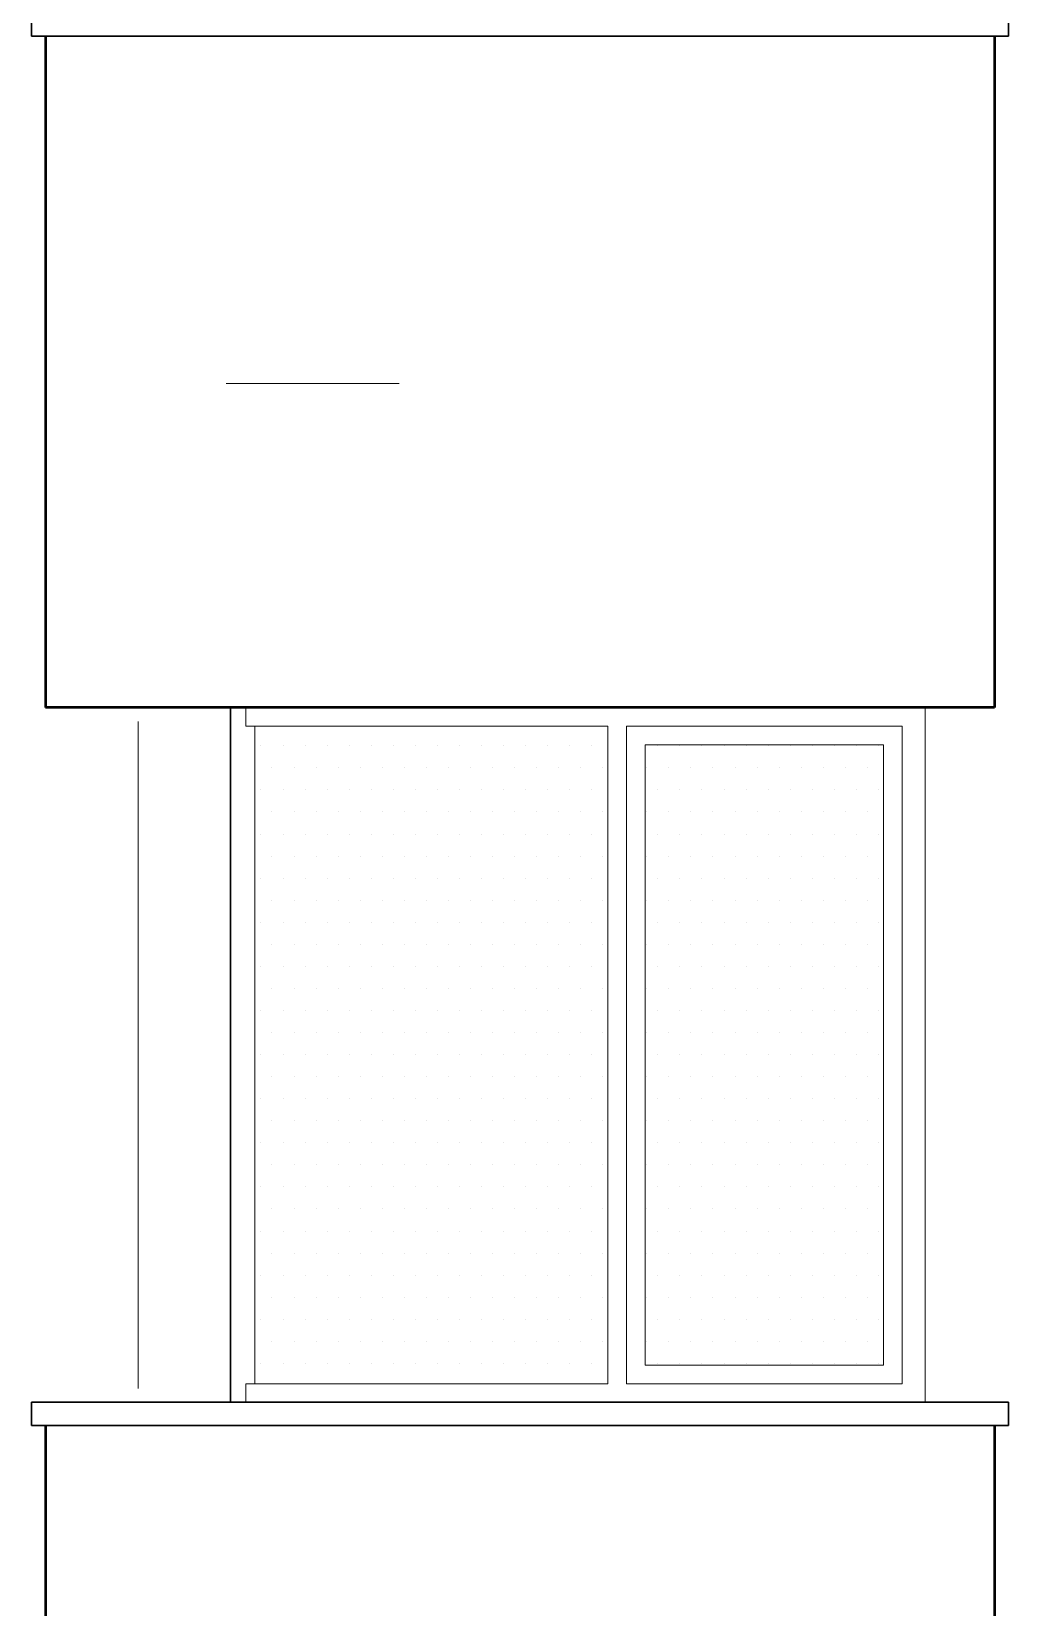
# Model space of a CAD drawing. Header units: millimetres. Extents: x 2016.56 to 2021.8, y 13721.83 to 13722.48.
# Drawn here: x 2019.8807 to 2019.9229, y 13722.2321 to 13722.3001 of the extents above; entities that cross this region are included whole.
import ezdxf

# ---------------------------------------------------------------- set-up
doc = ezdxf.new("R2010")
doc.units = ezdxf.units.MM
doc.linetypes.add('ACAD_ISO07W100', pattern=[3, 0, -3])
doc.layers.get('0').update_dxf_attribs({"lineweight": 20})
for name, color, linetype, lineweight in [('0.3', 150, 'Continuous', 30), ('0.5', 200, 'Continuous', 50), ('DUVAR', 4, 'Continuous', 40), ('PENCERE', 3, 'Continuous', 13), ('TEFRİŞ', 11, 'Continuous', 9)]:
    doc.layers.add(name, color=color, linetype=linetype, lineweight=lineweight)

msp = doc.modelspace()

# ---------------------------------------------------------------- linework, layer by layer
for p, q in [((2019.889967, 13722.270938), (2019.889967, 13722.270138)), ((2019.919315, 13722.270938), (2019.919315, 13722.240938)), ((2019.905615, 13722.270138), (2019.889967, 13722.270138)), ((2019.890367, 13722.270138), (2019.890367, 13722.241738)), ((2019.905615, 13722.270138), (2019.905615, 13722.241738)), ((2019.918315, 13722.270138), (2019.906415, 13722.270138)), ((2019.906415, 13722.270138), (2019.906415, 13722.241738)), ((2019.918315, 13722.270138), (2019.918315, 13722.241738)), ((2019.907215, 13722.269338), (2019.917515, 13722.269338)), ((2019.907215, 13722.242538), (2019.907215, 13722.269338)), ((2019.917515, 13722.269338), (2019.917515, 13722.242538)), ((2019.917515, 13722.242538), (2019.907215, 13722.242538)), ((2019.889967, 13722.241738), (2019.889967, 13722.240938)), ((2019.889967, 13722.241738), (2019.905615, 13722.241738)), ((2019.906415, 13722.241738), (2019.918315, 13722.241738))]:
    msp.add_line(p, q)
at = {"layer": '0.3'}
for p, q in [((2019.880715, 13722.299938), (2019.880715, 13722.300938)), ((2019.922915, 13722.299938), (2019.922915, 13722.300938)), ((2019.880715, 13722.299938), (2019.922915, 13722.299938)), ((2019.889315, 13722.270938), (2019.889315, 13722.240938)), ((2019.880715, 13722.240938), (2019.922915, 13722.240938)), ((2019.880715, 13722.239938), (2019.880715, 13722.240938)), ((2019.922915, 13722.239938), (2019.922915, 13722.240938)), ((2019.880715, 13722.239938), (2019.922915, 13722.239938))]:
    msp.add_line(p, q, dxfattribs=at)
at = {"layer": '0.5'}
for p, q in [((2019.881315, 13722.299938), (2019.881315, 13722.270938)), ((2019.922315, 13722.299938), (2019.922315, 13722.270938)), ((2019.922315, 13722.270938), (2019.881315, 13722.270938)), ((2019.881315, 13722.239938), (2019.881315, 13722.210938)), ((2019.922315, 13722.239938), (2019.922315, 13722.210938))]:
    msp.add_line(p, q, dxfattribs=at)
at = {"layer": 'DUVAR'}
for p, q in [((2019.890625, 13722.26929), (2019.890625, 13722.26929)), ((2019.891578, 13722.26929), (2019.891578, 13722.26929)), ((2019.89253, 13722.26929), (2019.89253, 13722.26929)), ((2019.893483, 13722.26929), (2019.893483, 13722.26929)), ((2019.894435, 13722.26929), (2019.894435, 13722.26929)), ((2019.895388, 13722.26929), (2019.895388, 13722.26929)), ((2019.89634, 13722.26929), (2019.89634, 13722.26929)), ((2019.897293, 13722.26929), (2019.897293, 13722.26929)), ((2019.898245, 13722.26929), (2019.898245, 13722.26929)), ((2019.899198, 13722.26929), (2019.899198, 13722.26929)), ((2019.90015, 13722.26929), (2019.90015, 13722.26929)), ((2019.901103, 13722.26929), (2019.901103, 13722.26929)), ((2019.902055, 13722.26929), (2019.902055, 13722.26929)), ((2019.903008, 13722.26929), (2019.903008, 13722.26929)), ((2019.90396, 13722.26929), (2019.90396, 13722.26929)), ((2019.904913, 13722.26929), (2019.904913, 13722.26929)), ((2019.90777, 13722.26929), (2019.90777, 13722.26929)), ((2019.908723, 13722.26929), (2019.908723, 13722.26929)), ((2019.909675, 13722.26929), (2019.909675, 13722.26929)), ((2019.910628, 13722.26929), (2019.910628, 13722.26929)), ((2019.91158, 13722.26929), (2019.91158, 13722.26929)), ((2019.912533, 13722.26929), (2019.912533, 13722.26929)), ((2019.913485, 13722.26929), (2019.913485, 13722.26929)), ((2019.914438, 13722.26929), (2019.914438, 13722.26929)), ((2019.91539, 13722.26929), (2019.91539, 13722.26929)), ((2019.916343, 13722.26929), (2019.916343, 13722.26929)), ((2019.917295, 13722.26929), (2019.917295, 13722.26929)), ((2019.891101, 13722.268338), (2019.891101, 13722.268338)), ((2019.892054, 13722.268338), (2019.892054, 13722.268338)), ((2019.893006, 13722.268338), (2019.893006, 13722.268338)), ((2019.893959, 13722.268338), (2019.893959, 13722.268338)), ((2019.894911, 13722.268338), (2019.894911, 13722.268338)), ((2019.895864, 13722.268338), (2019.895864, 13722.268338)), ((2019.896816, 13722.268338), (2019.896816, 13722.268338)), ((2019.897769, 13722.268338), (2019.897769, 13722.268338)), ((2019.898721, 13722.268338), (2019.898721, 13722.268338)), ((2019.899674, 13722.268338), (2019.899674, 13722.268338)), ((2019.900626, 13722.268338), (2019.900626, 13722.268338)), ((2019.901579, 13722.268338), (2019.901579, 13722.268338)), ((2019.902531, 13722.268338), (2019.902531, 13722.268338)), ((2019.903484, 13722.268338), (2019.903484, 13722.268338)), ((2019.904436, 13722.268338), (2019.904436, 13722.268338)), ((2019.905389, 13722.268338), (2019.905389, 13722.268338)), ((2019.907294, 13722.268338), (2019.907294, 13722.268338)), ((2019.908246, 13722.268338), (2019.908246, 13722.268338)), ((2019.909199, 13722.268338), (2019.909199, 13722.268338)), ((2019.910151, 13722.268338), (2019.910151, 13722.268338)), ((2019.911104, 13722.268338), (2019.911104, 13722.268338)), ((2019.912056, 13722.268338), (2019.912056, 13722.268338)), ((2019.913009, 13722.268338), (2019.913009, 13722.268338)), ((2019.913961, 13722.268338), (2019.913961, 13722.268338)), ((2019.914914, 13722.268338), (2019.914914, 13722.268338)), ((2019.915866, 13722.268338), (2019.915866, 13722.268338)), ((2019.916819, 13722.268338), (2019.916819, 13722.268338)), ((2019.890625, 13722.267385), (2019.890625, 13722.267385)), ((2019.891578, 13722.267385), (2019.891578, 13722.267385)), ((2019.89253, 13722.267385), (2019.89253, 13722.267385)), ((2019.893483, 13722.267385), (2019.893483, 13722.267385)), ((2019.894435, 13722.267385), (2019.894435, 13722.267385)), ((2019.895388, 13722.267385), (2019.895388, 13722.267385)), ((2019.89634, 13722.267385), (2019.89634, 13722.267385)), ((2019.897293, 13722.267385), (2019.897293, 13722.267385)), ((2019.898245, 13722.267385), (2019.898245, 13722.267385)), ((2019.899198, 13722.267385), (2019.899198, 13722.267385)), ((2019.90015, 13722.267385), (2019.90015, 13722.267385)), ((2019.901103, 13722.267385), (2019.901103, 13722.267385)), ((2019.902055, 13722.267385), (2019.902055, 13722.267385)), ((2019.903008, 13722.267385), (2019.903008, 13722.267385)), ((2019.90396, 13722.267385), (2019.90396, 13722.267385)), ((2019.904913, 13722.267385), (2019.904913, 13722.267385)), ((2019.90777, 13722.267385), (2019.90777, 13722.267385)), ((2019.908723, 13722.267385), (2019.908723, 13722.267385)), ((2019.909675, 13722.267385), (2019.909675, 13722.267385)), ((2019.910628, 13722.267385), (2019.910628, 13722.267385)), ((2019.91158, 13722.267385), (2019.91158, 13722.267385)), ((2019.912533, 13722.267385), (2019.912533, 13722.267385)), ((2019.913485, 13722.267385), (2019.913485, 13722.267385)), ((2019.914438, 13722.267385), (2019.914438, 13722.267385)), ((2019.91539, 13722.267385), (2019.91539, 13722.267385)), ((2019.916343, 13722.267385), (2019.916343, 13722.267385)), ((2019.917295, 13722.267385), (2019.917295, 13722.267385)), ((2019.891101, 13722.266433), (2019.891101, 13722.266433)), ((2019.892054, 13722.266433), (2019.892054, 13722.266433)), ((2019.893006, 13722.266433), (2019.893006, 13722.266433)), ((2019.893959, 13722.266433), (2019.893959, 13722.266433)), ((2019.894911, 13722.266433), (2019.894911, 13722.266433)), ((2019.895864, 13722.266433), (2019.895864, 13722.266433)), ((2019.896816, 13722.266433), (2019.896816, 13722.266433)), ((2019.897769, 13722.266433), (2019.897769, 13722.266433)), ((2019.898721, 13722.266433), (2019.898721, 13722.266433)), ((2019.899674, 13722.266433), (2019.899674, 13722.266433)), ((2019.900626, 13722.266433), (2019.900626, 13722.266433)), ((2019.901579, 13722.266433), (2019.901579, 13722.266433)), ((2019.902531, 13722.266433), (2019.902531, 13722.266433)), ((2019.903484, 13722.266433), (2019.903484, 13722.266433)), ((2019.904436, 13722.266433), (2019.904436, 13722.266433)), ((2019.905389, 13722.266433), (2019.905389, 13722.266433)), ((2019.907294, 13722.266433), (2019.907294, 13722.266433)), ((2019.908246, 13722.266433), (2019.908246, 13722.266433)), ((2019.909199, 13722.266433), (2019.909199, 13722.266433)), ((2019.910151, 13722.266433), (2019.910151, 13722.266433)), ((2019.911104, 13722.266433), (2019.911104, 13722.266433)), ((2019.912056, 13722.266433), (2019.912056, 13722.266433)), ((2019.913009, 13722.266433), (2019.913009, 13722.266433)), ((2019.913961, 13722.266433), (2019.913961, 13722.266433)), ((2019.914914, 13722.266433), (2019.914914, 13722.266433)), ((2019.915866, 13722.266433), (2019.915866, 13722.266433)), ((2019.916819, 13722.266433), (2019.916819, 13722.266433)), ((2019.890625, 13722.26548), (2019.890625, 13722.26548)), ((2019.891578, 13722.26548), (2019.891578, 13722.26548)), ((2019.89253, 13722.26548), (2019.89253, 13722.26548)), ((2019.893483, 13722.26548), (2019.893483, 13722.26548)), ((2019.894435, 13722.26548), (2019.894435, 13722.26548)), ((2019.895388, 13722.26548), (2019.895388, 13722.26548)), ((2019.89634, 13722.26548), (2019.89634, 13722.26548)), ((2019.897293, 13722.26548), (2019.897293, 13722.26548)), ((2019.898245, 13722.26548), (2019.898245, 13722.26548)), ((2019.899198, 13722.26548), (2019.899198, 13722.26548)), ((2019.90015, 13722.26548), (2019.90015, 13722.26548)), ((2019.901103, 13722.26548), (2019.901103, 13722.26548)), ((2019.902055, 13722.26548), (2019.902055, 13722.26548)), ((2019.903008, 13722.26548), (2019.903008, 13722.26548)), ((2019.90396, 13722.26548), (2019.90396, 13722.26548)), ((2019.904913, 13722.26548), (2019.904913, 13722.26548)), ((2019.90777, 13722.26548), (2019.90777, 13722.26548)), ((2019.908723, 13722.26548), (2019.908723, 13722.26548)), ((2019.909675, 13722.26548), (2019.909675, 13722.26548)), ((2019.910628, 13722.26548), (2019.910628, 13722.26548)), ((2019.91158, 13722.26548), (2019.91158, 13722.26548)), ((2019.912533, 13722.26548), (2019.912533, 13722.26548)), ((2019.913485, 13722.26548), (2019.913485, 13722.26548)), ((2019.914438, 13722.26548), (2019.914438, 13722.26548)), ((2019.91539, 13722.26548), (2019.91539, 13722.26548)), ((2019.916343, 13722.26548), (2019.916343, 13722.26548)), ((2019.917295, 13722.26548), (2019.917295, 13722.26548)), ((2019.891101, 13722.264528), (2019.891101, 13722.264528)), ((2019.892054, 13722.264528), (2019.892054, 13722.264528)), ((2019.893006, 13722.264528), (2019.893006, 13722.264528)), ((2019.893959, 13722.264528), (2019.893959, 13722.264528)), ((2019.894911, 13722.264528), (2019.894911, 13722.264528)), ((2019.895864, 13722.264528), (2019.895864, 13722.264528)), ((2019.896816, 13722.264528), (2019.896816, 13722.264528)), ((2019.897769, 13722.264528), (2019.897769, 13722.264528)), ((2019.898721, 13722.264528), (2019.898721, 13722.264528)), ((2019.899674, 13722.264528), (2019.899674, 13722.264528)), ((2019.900626, 13722.264528), (2019.900626, 13722.264528)), ((2019.901579, 13722.264528), (2019.901579, 13722.264528)), ((2019.902531, 13722.264528), (2019.902531, 13722.264528)), ((2019.903484, 13722.264528), (2019.903484, 13722.264528)), ((2019.904436, 13722.264528), (2019.904436, 13722.264528)), ((2019.905389, 13722.264528), (2019.905389, 13722.264528)), ((2019.907294, 13722.264528), (2019.907294, 13722.264528)), ((2019.908246, 13722.264528), (2019.908246, 13722.264528)), ((2019.909199, 13722.264528), (2019.909199, 13722.264528)), ((2019.910151, 13722.264528), (2019.910151, 13722.264528)), ((2019.911104, 13722.264528), (2019.911104, 13722.264528)), ((2019.912056, 13722.264528), (2019.912056, 13722.264528)), ((2019.913009, 13722.264528), (2019.913009, 13722.264528)), ((2019.913961, 13722.264528), (2019.913961, 13722.264528)), ((2019.914914, 13722.264528), (2019.914914, 13722.264528)), ((2019.915866, 13722.264528), (2019.915866, 13722.264528)), ((2019.916819, 13722.264528), (2019.916819, 13722.264528)), ((2019.890625, 13722.263575), (2019.890625, 13722.263575)), ((2019.891578, 13722.263575), (2019.891578, 13722.263575)), ((2019.89253, 13722.263575), (2019.89253, 13722.263575)), ((2019.893483, 13722.263575), (2019.893483, 13722.263575)), ((2019.894435, 13722.263575), (2019.894435, 13722.263575)), ((2019.895388, 13722.263575), (2019.895388, 13722.263575)), ((2019.89634, 13722.263575), (2019.89634, 13722.263575)), ((2019.897293, 13722.263575), (2019.897293, 13722.263575)), ((2019.898245, 13722.263575), (2019.898245, 13722.263575)), ((2019.899198, 13722.263575), (2019.899198, 13722.263575)), ((2019.90015, 13722.263575), (2019.90015, 13722.263575)), ((2019.901103, 13722.263575), (2019.901103, 13722.263575)), ((2019.902055, 13722.263575), (2019.902055, 13722.263575)), ((2019.903008, 13722.263575), (2019.903008, 13722.263575)), ((2019.90396, 13722.263575), (2019.90396, 13722.263575)), ((2019.904913, 13722.263575), (2019.904913, 13722.263575)), ((2019.90777, 13722.263575), (2019.90777, 13722.263575)), ((2019.908723, 13722.263575), (2019.908723, 13722.263575)), ((2019.909675, 13722.263575), (2019.909675, 13722.263575)), ((2019.910628, 13722.263575), (2019.910628, 13722.263575)), ((2019.91158, 13722.263575), (2019.91158, 13722.263575)), ((2019.912533, 13722.263575), (2019.912533, 13722.263575)), ((2019.913485, 13722.263575), (2019.913485, 13722.263575)), ((2019.914438, 13722.263575), (2019.914438, 13722.263575)), ((2019.91539, 13722.263575), (2019.91539, 13722.263575)), ((2019.916343, 13722.263575), (2019.916343, 13722.263575)), ((2019.917295, 13722.263575), (2019.917295, 13722.263575)), ((2019.891101, 13722.262623), (2019.891101, 13722.262623)), ((2019.892054, 13722.262623), (2019.892054, 13722.262623)), ((2019.893006, 13722.262623), (2019.893006, 13722.262623)), ((2019.893959, 13722.262623), (2019.893959, 13722.262623)), ((2019.894911, 13722.262623), (2019.894911, 13722.262623)), ((2019.895864, 13722.262623), (2019.895864, 13722.262623)), ((2019.896816, 13722.262623), (2019.896816, 13722.262623)), ((2019.897769, 13722.262623), (2019.897769, 13722.262623)), ((2019.898721, 13722.262623), (2019.898721, 13722.262623)), ((2019.899674, 13722.262623), (2019.899674, 13722.262623)), ((2019.900626, 13722.262623), (2019.900626, 13722.262623)), ((2019.901579, 13722.262623), (2019.901579, 13722.262623)), ((2019.902531, 13722.262623), (2019.902531, 13722.262623)), ((2019.903484, 13722.262623), (2019.903484, 13722.262623)), ((2019.904436, 13722.262623), (2019.904436, 13722.262623)), ((2019.905389, 13722.262623), (2019.905389, 13722.262623)), ((2019.907294, 13722.262623), (2019.907294, 13722.262623)), ((2019.908246, 13722.262623), (2019.908246, 13722.262623)), ((2019.909199, 13722.262623), (2019.909199, 13722.262623)), ((2019.910151, 13722.262623), (2019.910151, 13722.262623)), ((2019.911104, 13722.262623), (2019.911104, 13722.262623)), ((2019.912056, 13722.262623), (2019.912056, 13722.262623)), ((2019.913009, 13722.262623), (2019.913009, 13722.262623)), ((2019.913961, 13722.262623), (2019.913961, 13722.262623)), ((2019.914914, 13722.262623), (2019.914914, 13722.262623)), ((2019.915866, 13722.262623), (2019.915866, 13722.262623)), ((2019.916819, 13722.262623), (2019.916819, 13722.262623)), ((2019.890625, 13722.26167), (2019.890625, 13722.26167)), ((2019.891578, 13722.26167), (2019.891578, 13722.26167)), ((2019.89253, 13722.26167), (2019.89253, 13722.26167)), ((2019.893483, 13722.26167), (2019.893483, 13722.26167)), ((2019.894435, 13722.26167), (2019.894435, 13722.26167)), ((2019.895388, 13722.26167), (2019.895388, 13722.26167)), ((2019.89634, 13722.26167), (2019.89634, 13722.26167)), ((2019.897293, 13722.26167), (2019.897293, 13722.26167)), ((2019.898245, 13722.26167), (2019.898245, 13722.26167)), ((2019.899198, 13722.26167), (2019.899198, 13722.26167)), ((2019.90015, 13722.26167), (2019.90015, 13722.26167)), ((2019.901103, 13722.26167), (2019.901103, 13722.26167)), ((2019.902055, 13722.26167), (2019.902055, 13722.26167)), ((2019.903008, 13722.26167), (2019.903008, 13722.26167)), ((2019.90396, 13722.26167), (2019.90396, 13722.26167)), ((2019.904913, 13722.26167), (2019.904913, 13722.26167)), ((2019.90777, 13722.26167), (2019.90777, 13722.26167)), ((2019.908723, 13722.26167), (2019.908723, 13722.26167)), ((2019.909675, 13722.26167), (2019.909675, 13722.26167)), ((2019.910628, 13722.26167), (2019.910628, 13722.26167)), ((2019.91158, 13722.26167), (2019.91158, 13722.26167)), ((2019.912533, 13722.26167), (2019.912533, 13722.26167)), ((2019.913485, 13722.26167), (2019.913485, 13722.26167)), ((2019.914438, 13722.26167), (2019.914438, 13722.26167)), ((2019.91539, 13722.26167), (2019.91539, 13722.26167)), ((2019.916343, 13722.26167), (2019.916343, 13722.26167)), ((2019.917295, 13722.26167), (2019.917295, 13722.26167)), ((2019.891101, 13722.260718), (2019.891101, 13722.260718)), ((2019.892054, 13722.260718), (2019.892054, 13722.260718)), ((2019.893006, 13722.260718), (2019.893006, 13722.260718)), ((2019.893959, 13722.260718), (2019.893959, 13722.260718)), ((2019.894911, 13722.260718), (2019.894911, 13722.260718)), ((2019.895864, 13722.260718), (2019.895864, 13722.260718)), ((2019.896816, 13722.260718), (2019.896816, 13722.260718)), ((2019.897769, 13722.260718), (2019.897769, 13722.260718)), ((2019.898721, 13722.260718), (2019.898721, 13722.260718)), ((2019.899674, 13722.260718), (2019.899674, 13722.260718)), ((2019.900626, 13722.260718), (2019.900626, 13722.260718)), ((2019.901579, 13722.260718), (2019.901579, 13722.260718)), ((2019.902531, 13722.260718), (2019.902531, 13722.260718)), ((2019.903484, 13722.260718), (2019.903484, 13722.260718)), ((2019.904436, 13722.260718), (2019.904436, 13722.260718)), ((2019.905389, 13722.260718), (2019.905389, 13722.260718)), ((2019.907294, 13722.260718), (2019.907294, 13722.260718)), ((2019.908246, 13722.260718), (2019.908246, 13722.260718)), ((2019.909199, 13722.260718), (2019.909199, 13722.260718)), ((2019.910151, 13722.260718), (2019.910151, 13722.260718)), ((2019.911104, 13722.260718), (2019.911104, 13722.260718)), ((2019.912056, 13722.260718), (2019.912056, 13722.260718)), ((2019.913009, 13722.260718), (2019.913009, 13722.260718)), ((2019.913961, 13722.260718), (2019.913961, 13722.260718)), ((2019.914914, 13722.260718), (2019.914914, 13722.260718)), ((2019.915866, 13722.260718), (2019.915866, 13722.260718)), ((2019.916819, 13722.260718), (2019.916819, 13722.260718)), ((2019.890625, 13722.259765), (2019.890625, 13722.259765)), ((2019.891578, 13722.259765), (2019.891578, 13722.259765)), ((2019.89253, 13722.259765), (2019.89253, 13722.259765)), ((2019.893483, 13722.259765), (2019.893483, 13722.259765)), ((2019.894435, 13722.259765), (2019.894435, 13722.259765)), ((2019.895388, 13722.259765), (2019.895388, 13722.259765)), ((2019.89634, 13722.259765), (2019.89634, 13722.259765)), ((2019.897293, 13722.259765), (2019.897293, 13722.259765)), ((2019.898245, 13722.259765), (2019.898245, 13722.259765)), ((2019.899198, 13722.259765), (2019.899198, 13722.259765)), ((2019.90015, 13722.259765), (2019.90015, 13722.259765)), ((2019.901103, 13722.259765), (2019.901103, 13722.259765)), ((2019.902055, 13722.259765), (2019.902055, 13722.259765)), ((2019.903008, 13722.259765), (2019.903008, 13722.259765)), ((2019.90396, 13722.259765), (2019.90396, 13722.259765)), ((2019.904913, 13722.259765), (2019.904913, 13722.259765)), ((2019.90777, 13722.259765), (2019.90777, 13722.259765)), ((2019.908723, 13722.259765), (2019.908723, 13722.259765)), ((2019.909675, 13722.259765), (2019.909675, 13722.259765)), ((2019.910628, 13722.259765), (2019.910628, 13722.259765)), ((2019.91158, 13722.259765), (2019.91158, 13722.259765)), ((2019.912533, 13722.259765), (2019.912533, 13722.259765)), ((2019.913485, 13722.259765), (2019.913485, 13722.259765)), ((2019.914438, 13722.259765), (2019.914438, 13722.259765)), ((2019.91539, 13722.259765), (2019.91539, 13722.259765)), ((2019.916343, 13722.259765), (2019.916343, 13722.259765)), ((2019.917295, 13722.259765), (2019.917295, 13722.259765)), ((2019.891101, 13722.258813), (2019.891101, 13722.258813)), ((2019.892054, 13722.258813), (2019.892054, 13722.258813)), ((2019.893006, 13722.258813), (2019.893006, 13722.258813)), ((2019.893959, 13722.258813), (2019.893959, 13722.258813)), ((2019.894911, 13722.258813), (2019.894911, 13722.258813)), ((2019.895864, 13722.258813), (2019.895864, 13722.258813)), ((2019.896816, 13722.258813), (2019.896816, 13722.258813)), ((2019.897769, 13722.258813), (2019.897769, 13722.258813)), ((2019.898721, 13722.258813), (2019.898721, 13722.258813)), ((2019.899674, 13722.258813), (2019.899674, 13722.258813)), ((2019.900626, 13722.258813), (2019.900626, 13722.258813)), ((2019.901579, 13722.258813), (2019.901579, 13722.258813)), ((2019.902531, 13722.258813), (2019.902531, 13722.258813)), ((2019.903484, 13722.258813), (2019.903484, 13722.258813)), ((2019.904436, 13722.258813), (2019.904436, 13722.258813)), ((2019.905389, 13722.258813), (2019.905389, 13722.258813)), ((2019.907294, 13722.258813), (2019.907294, 13722.258813)), ((2019.908246, 13722.258813), (2019.908246, 13722.258813)), ((2019.909199, 13722.258813), (2019.909199, 13722.258813)), ((2019.910151, 13722.258813), (2019.910151, 13722.258813)), ((2019.911104, 13722.258813), (2019.911104, 13722.258813)), ((2019.912056, 13722.258813), (2019.912056, 13722.258813)), ((2019.913009, 13722.258813), (2019.913009, 13722.258813)), ((2019.913961, 13722.258813), (2019.913961, 13722.258813)), ((2019.914914, 13722.258813), (2019.914914, 13722.258813)), ((2019.915866, 13722.258813), (2019.915866, 13722.258813)), ((2019.916819, 13722.258813), (2019.916819, 13722.258813)), ((2019.890625, 13722.25786), (2019.890625, 13722.25786)), ((2019.891578, 13722.25786), (2019.891578, 13722.25786)), ((2019.89253, 13722.25786), (2019.89253, 13722.25786)), ((2019.893483, 13722.25786), (2019.893483, 13722.25786)), ((2019.894435, 13722.25786), (2019.894435, 13722.25786)), ((2019.895388, 13722.25786), (2019.895388, 13722.25786)), ((2019.89634, 13722.25786), (2019.89634, 13722.25786)), ((2019.897293, 13722.25786), (2019.897293, 13722.25786)), ((2019.898245, 13722.25786), (2019.898245, 13722.25786)), ((2019.899198, 13722.25786), (2019.899198, 13722.25786)), ((2019.90015, 13722.25786), (2019.90015, 13722.25786)), ((2019.901103, 13722.25786), (2019.901103, 13722.25786)), ((2019.902055, 13722.25786), (2019.902055, 13722.25786)), ((2019.903008, 13722.25786), (2019.903008, 13722.25786)), ((2019.90396, 13722.25786), (2019.90396, 13722.25786)), ((2019.904913, 13722.25786), (2019.904913, 13722.25786)), ((2019.90777, 13722.25786), (2019.90777, 13722.25786)), ((2019.908723, 13722.25786), (2019.908723, 13722.25786)), ((2019.909675, 13722.25786), (2019.909675, 13722.25786)), ((2019.910628, 13722.25786), (2019.910628, 13722.25786)), ((2019.91158, 13722.25786), (2019.91158, 13722.25786)), ((2019.912533, 13722.25786), (2019.912533, 13722.25786)), ((2019.913485, 13722.25786), (2019.913485, 13722.25786)), ((2019.914438, 13722.25786), (2019.914438, 13722.25786)), ((2019.91539, 13722.25786), (2019.91539, 13722.25786)), ((2019.916343, 13722.25786), (2019.916343, 13722.25786)), ((2019.917295, 13722.25786), (2019.917295, 13722.25786)), ((2019.891101, 13722.256908), (2019.891101, 13722.256908)), ((2019.892054, 13722.256908), (2019.892054, 13722.256908)), ((2019.893006, 13722.256908), (2019.893006, 13722.256908)), ((2019.893959, 13722.256908), (2019.893959, 13722.256908)), ((2019.894911, 13722.256908), (2019.894911, 13722.256908)), ((2019.895864, 13722.256908), (2019.895864, 13722.256908)), ((2019.896816, 13722.256908), (2019.896816, 13722.256908)), ((2019.897769, 13722.256908), (2019.897769, 13722.256908)), ((2019.898721, 13722.256908), (2019.898721, 13722.256908)), ((2019.899674, 13722.256908), (2019.899674, 13722.256908)), ((2019.900626, 13722.256908), (2019.900626, 13722.256908)), ((2019.901579, 13722.256908), (2019.901579, 13722.256908)), ((2019.902531, 13722.256908), (2019.902531, 13722.256908)), ((2019.903484, 13722.256908), (2019.903484, 13722.256908)), ((2019.904436, 13722.256908), (2019.904436, 13722.256908)), ((2019.905389, 13722.256908), (2019.905389, 13722.256908)), ((2019.907294, 13722.256908), (2019.907294, 13722.256908)), ((2019.908246, 13722.256908), (2019.908246, 13722.256908)), ((2019.909199, 13722.256908), (2019.909199, 13722.256908)), ((2019.910151, 13722.256908), (2019.910151, 13722.256908)), ((2019.911104, 13722.256908), (2019.911104, 13722.256908)), ((2019.912056, 13722.256908), (2019.912056, 13722.256908)), ((2019.913009, 13722.256908), (2019.913009, 13722.256908)), ((2019.913961, 13722.256908), (2019.913961, 13722.256908)), ((2019.914914, 13722.256908), (2019.914914, 13722.256908)), ((2019.915866, 13722.256908), (2019.915866, 13722.256908)), ((2019.916819, 13722.256908), (2019.916819, 13722.256908)), ((2019.890625, 13722.255955), (2019.890625, 13722.255955)), ((2019.891578, 13722.255955), (2019.891578, 13722.255955)), ((2019.89253, 13722.255955), (2019.89253, 13722.255955)), ((2019.893483, 13722.255955), (2019.893483, 13722.255955)), ((2019.894435, 13722.255955), (2019.894435, 13722.255955)), ((2019.895388, 13722.255955), (2019.895388, 13722.255955)), ((2019.89634, 13722.255955), (2019.89634, 13722.255955)), ((2019.897293, 13722.255955), (2019.897293, 13722.255955)), ((2019.898245, 13722.255955), (2019.898245, 13722.255955)), ((2019.899198, 13722.255955), (2019.899198, 13722.255955)), ((2019.90015, 13722.255955), (2019.90015, 13722.255955)), ((2019.901103, 13722.255955), (2019.901103, 13722.255955)), ((2019.902055, 13722.255955), (2019.902055, 13722.255955)), ((2019.903008, 13722.255955), (2019.903008, 13722.255955)), ((2019.90396, 13722.255955), (2019.90396, 13722.255955)), ((2019.904913, 13722.255955), (2019.904913, 13722.255955)), ((2019.90777, 13722.255955), (2019.90777, 13722.255955)), ((2019.908723, 13722.255955), (2019.908723, 13722.255955)), ((2019.909675, 13722.255955), (2019.909675, 13722.255955)), ((2019.910628, 13722.255955), (2019.910628, 13722.255955)), ((2019.91158, 13722.255955), (2019.91158, 13722.255955)), ((2019.912533, 13722.255955), (2019.912533, 13722.255955)), ((2019.913485, 13722.255955), (2019.913485, 13722.255955)), ((2019.914438, 13722.255955), (2019.914438, 13722.255955)), ((2019.91539, 13722.255955), (2019.91539, 13722.255955)), ((2019.916343, 13722.255955), (2019.916343, 13722.255955)), ((2019.917295, 13722.255955), (2019.917295, 13722.255955)), ((2019.891101, 13722.255003), (2019.891101, 13722.255003)), ((2019.892054, 13722.255003), (2019.892054, 13722.255003)), ((2019.893006, 13722.255003), (2019.893006, 13722.255003)), ((2019.893959, 13722.255003), (2019.893959, 13722.255003)), ((2019.894911, 13722.255003), (2019.894911, 13722.255003)), ((2019.895864, 13722.255003), (2019.895864, 13722.255003)), ((2019.896816, 13722.255003), (2019.896816, 13722.255003)), ((2019.897769, 13722.255003), (2019.897769, 13722.255003)), ((2019.898721, 13722.255003), (2019.898721, 13722.255003)), ((2019.899674, 13722.255003), (2019.899674, 13722.255003)), ((2019.900626, 13722.255003), (2019.900626, 13722.255003)), ((2019.901579, 13722.255003), (2019.901579, 13722.255003)), ((2019.902531, 13722.255003), (2019.902531, 13722.255003)), ((2019.903484, 13722.255003), (2019.903484, 13722.255003)), ((2019.904436, 13722.255003), (2019.904436, 13722.255003)), ((2019.905389, 13722.255003), (2019.905389, 13722.255003)), ((2019.907294, 13722.255003), (2019.907294, 13722.255003)), ((2019.908246, 13722.255003), (2019.908246, 13722.255003)), ((2019.909199, 13722.255003), (2019.909199, 13722.255003)), ((2019.910151, 13722.255003), (2019.910151, 13722.255003)), ((2019.911104, 13722.255003), (2019.911104, 13722.255003)), ((2019.912056, 13722.255003), (2019.912056, 13722.255003)), ((2019.913009, 13722.255003), (2019.913009, 13722.255003)), ((2019.913961, 13722.255003), (2019.913961, 13722.255003)), ((2019.914914, 13722.255003), (2019.914914, 13722.255003)), ((2019.915866, 13722.255003), (2019.915866, 13722.255003)), ((2019.916819, 13722.255003), (2019.916819, 13722.255003)), ((2019.890625, 13722.25405), (2019.890625, 13722.25405)), ((2019.891578, 13722.25405), (2019.891578, 13722.25405)), ((2019.89253, 13722.25405), (2019.89253, 13722.25405)), ((2019.893483, 13722.25405), (2019.893483, 13722.25405)), ((2019.894435, 13722.25405), (2019.894435, 13722.25405)), ((2019.895388, 13722.25405), (2019.895388, 13722.25405)), ((2019.89634, 13722.25405), (2019.89634, 13722.25405)), ((2019.897293, 13722.25405), (2019.897293, 13722.25405)), ((2019.898245, 13722.25405), (2019.898245, 13722.25405)), ((2019.899198, 13722.25405), (2019.899198, 13722.25405)), ((2019.90015, 13722.25405), (2019.90015, 13722.25405)), ((2019.901103, 13722.25405), (2019.901103, 13722.25405)), ((2019.902055, 13722.25405), (2019.902055, 13722.25405)), ((2019.903008, 13722.25405), (2019.903008, 13722.25405)), ((2019.90396, 13722.25405), (2019.90396, 13722.25405)), ((2019.904913, 13722.25405), (2019.904913, 13722.25405)), ((2019.90777, 13722.25405), (2019.90777, 13722.25405)), ((2019.908723, 13722.25405), (2019.908723, 13722.25405)), ((2019.909675, 13722.25405), (2019.909675, 13722.25405)), ((2019.910628, 13722.25405), (2019.910628, 13722.25405)), ((2019.91158, 13722.25405), (2019.91158, 13722.25405)), ((2019.912533, 13722.25405), (2019.912533, 13722.25405)), ((2019.913485, 13722.25405), (2019.913485, 13722.25405)), ((2019.914438, 13722.25405), (2019.914438, 13722.25405)), ((2019.91539, 13722.25405), (2019.91539, 13722.25405)), ((2019.916343, 13722.25405), (2019.916343, 13722.25405)), ((2019.917295, 13722.25405), (2019.917295, 13722.25405)), ((2019.891101, 13722.253098), (2019.891101, 13722.253098)), ((2019.892054, 13722.253098), (2019.892054, 13722.253098)), ((2019.893006, 13722.253098), (2019.893006, 13722.253098)), ((2019.893959, 13722.253098), (2019.893959, 13722.253098)), ((2019.894911, 13722.253098), (2019.894911, 13722.253098)), ((2019.895864, 13722.253098), (2019.895864, 13722.253098)), ((2019.896816, 13722.253098), (2019.896816, 13722.253098)), ((2019.897769, 13722.253098), (2019.897769, 13722.253098)), ((2019.898721, 13722.253098), (2019.898721, 13722.253098)), ((2019.899674, 13722.253098), (2019.899674, 13722.253098)), ((2019.900626, 13722.253098), (2019.900626, 13722.253098)), ((2019.901579, 13722.253098), (2019.901579, 13722.253098)), ((2019.902531, 13722.253098), (2019.902531, 13722.253098)), ((2019.903484, 13722.253098), (2019.903484, 13722.253098)), ((2019.904436, 13722.253098), (2019.904436, 13722.253098)), ((2019.905389, 13722.253098), (2019.905389, 13722.253098)), ((2019.907294, 13722.253098), (2019.907294, 13722.253098)), ((2019.908246, 13722.253098), (2019.908246, 13722.253098)), ((2019.909199, 13722.253098), (2019.909199, 13722.253098)), ((2019.910151, 13722.253098), (2019.910151, 13722.253098)), ((2019.911104, 13722.253098), (2019.911104, 13722.253098)), ((2019.912056, 13722.253098), (2019.912056, 13722.253098)), ((2019.913009, 13722.253098), (2019.913009, 13722.253098)), ((2019.913961, 13722.253098), (2019.913961, 13722.253098)), ((2019.914914, 13722.253098), (2019.914914, 13722.253098)), ((2019.915866, 13722.253098), (2019.915866, 13722.253098)), ((2019.916819, 13722.253098), (2019.916819, 13722.253098)), ((2019.890625, 13722.252145), (2019.890625, 13722.252145)), ((2019.891578, 13722.252145), (2019.891578, 13722.252145)), ((2019.89253, 13722.252145), (2019.89253, 13722.252145)), ((2019.893483, 13722.252145), (2019.893483, 13722.252145)), ((2019.894435, 13722.252145), (2019.894435, 13722.252145)), ((2019.895388, 13722.252145), (2019.895388, 13722.252145)), ((2019.89634, 13722.252145), (2019.89634, 13722.252145)), ((2019.897293, 13722.252145), (2019.897293, 13722.252145)), ((2019.898245, 13722.252145), (2019.898245, 13722.252145)), ((2019.899198, 13722.252145), (2019.899198, 13722.252145)), ((2019.90015, 13722.252145), (2019.90015, 13722.252145)), ((2019.901103, 13722.252145), (2019.901103, 13722.252145)), ((2019.902055, 13722.252145), (2019.902055, 13722.252145)), ((2019.903008, 13722.252145), (2019.903008, 13722.252145)), ((2019.90396, 13722.252145), (2019.90396, 13722.252145)), ((2019.904913, 13722.252145), (2019.904913, 13722.252145)), ((2019.90777, 13722.252145), (2019.90777, 13722.252145)), ((2019.908723, 13722.252145), (2019.908723, 13722.252145)), ((2019.909675, 13722.252145), (2019.909675, 13722.252145)), ((2019.910628, 13722.252145), (2019.910628, 13722.252145)), ((2019.91158, 13722.252145), (2019.91158, 13722.252145)), ((2019.912533, 13722.252145), (2019.912533, 13722.252145)), ((2019.913485, 13722.252145), (2019.913485, 13722.252145)), ((2019.914438, 13722.252145), (2019.914438, 13722.252145)), ((2019.91539, 13722.252145), (2019.91539, 13722.252145)), ((2019.916343, 13722.252145), (2019.916343, 13722.252145)), ((2019.917295, 13722.252145), (2019.917295, 13722.252145)), ((2019.891101, 13722.251193), (2019.891101, 13722.251193)), ((2019.892054, 13722.251193), (2019.892054, 13722.251193)), ((2019.893006, 13722.251193), (2019.893006, 13722.251193)), ((2019.893959, 13722.251193), (2019.893959, 13722.251193)), ((2019.894911, 13722.251193), (2019.894911, 13722.251193)), ((2019.895864, 13722.251193), (2019.895864, 13722.251193)), ((2019.896816, 13722.251193), (2019.896816, 13722.251193)), ((2019.897769, 13722.251193), (2019.897769, 13722.251193)), ((2019.898721, 13722.251193), (2019.898721, 13722.251193)), ((2019.899674, 13722.251193), (2019.899674, 13722.251193)), ((2019.900626, 13722.251193), (2019.900626, 13722.251193)), ((2019.901579, 13722.251193), (2019.901579, 13722.251193)), ((2019.902531, 13722.251193), (2019.902531, 13722.251193)), ((2019.903484, 13722.251193), (2019.903484, 13722.251193)), ((2019.904436, 13722.251193), (2019.904436, 13722.251193)), ((2019.905389, 13722.251193), (2019.905389, 13722.251193)), ((2019.907294, 13722.251193), (2019.907294, 13722.251193)), ((2019.908246, 13722.251193), (2019.908246, 13722.251193)), ((2019.909199, 13722.251193), (2019.909199, 13722.251193)), ((2019.910151, 13722.251193), (2019.910151, 13722.251193)), ((2019.911104, 13722.251193), (2019.911104, 13722.251193)), ((2019.912056, 13722.251193), (2019.912056, 13722.251193)), ((2019.913009, 13722.251193), (2019.913009, 13722.251193)), ((2019.913961, 13722.251193), (2019.913961, 13722.251193)), ((2019.914914, 13722.251193), (2019.914914, 13722.251193)), ((2019.915866, 13722.251193), (2019.915866, 13722.251193)), ((2019.916819, 13722.251193), (2019.916819, 13722.251193)), ((2019.890625, 13722.25024), (2019.890625, 13722.25024)), ((2019.891578, 13722.25024), (2019.891578, 13722.25024)), ((2019.89253, 13722.25024), (2019.89253, 13722.25024)), ((2019.893483, 13722.25024), (2019.893483, 13722.25024)), ((2019.894435, 13722.25024), (2019.894435, 13722.25024)), ((2019.895388, 13722.25024), (2019.895388, 13722.25024)), ((2019.89634, 13722.25024), (2019.89634, 13722.25024)), ((2019.897293, 13722.25024), (2019.897293, 13722.25024)), ((2019.898245, 13722.25024), (2019.898245, 13722.25024)), ((2019.899198, 13722.25024), (2019.899198, 13722.25024)), ((2019.90015, 13722.25024), (2019.90015, 13722.25024)), ((2019.901103, 13722.25024), (2019.901103, 13722.25024)), ((2019.902055, 13722.25024), (2019.902055, 13722.25024)), ((2019.903008, 13722.25024), (2019.903008, 13722.25024)), ((2019.90396, 13722.25024), (2019.90396, 13722.25024)), ((2019.904913, 13722.25024), (2019.904913, 13722.25024)), ((2019.90777, 13722.25024), (2019.90777, 13722.25024)), ((2019.908723, 13722.25024), (2019.908723, 13722.25024)), ((2019.909675, 13722.25024), (2019.909675, 13722.25024)), ((2019.910628, 13722.25024), (2019.910628, 13722.25024)), ((2019.91158, 13722.25024), (2019.91158, 13722.25024)), ((2019.912533, 13722.25024), (2019.912533, 13722.25024)), ((2019.913485, 13722.25024), (2019.913485, 13722.25024)), ((2019.914438, 13722.25024), (2019.914438, 13722.25024)), ((2019.91539, 13722.25024), (2019.91539, 13722.25024)), ((2019.916343, 13722.25024), (2019.916343, 13722.25024)), ((2019.917295, 13722.25024), (2019.917295, 13722.25024)), ((2019.891101, 13722.249288), (2019.891101, 13722.249288)), ((2019.892054, 13722.249288), (2019.892054, 13722.249288)), ((2019.893006, 13722.249288), (2019.893006, 13722.249288)), ((2019.893959, 13722.249288), (2019.893959, 13722.249288)), ((2019.894911, 13722.249288), (2019.894911, 13722.249288)), ((2019.895864, 13722.249288), (2019.895864, 13722.249288)), ((2019.896816, 13722.249288), (2019.896816, 13722.249288)), ((2019.897769, 13722.249288), (2019.897769, 13722.249288)), ((2019.898721, 13722.249288), (2019.898721, 13722.249288)), ((2019.899674, 13722.249288), (2019.899674, 13722.249288)), ((2019.900626, 13722.249288), (2019.900626, 13722.249288)), ((2019.901579, 13722.249288), (2019.901579, 13722.249288)), ((2019.902531, 13722.249288), (2019.902531, 13722.249288)), ((2019.903484, 13722.249288), (2019.903484, 13722.249288)), ((2019.904436, 13722.249288), (2019.904436, 13722.249288)), ((2019.905389, 13722.249288), (2019.905389, 13722.249288)), ((2019.907294, 13722.249288), (2019.907294, 13722.249288)), ((2019.908246, 13722.249288), (2019.908246, 13722.249288)), ((2019.909199, 13722.249288), (2019.909199, 13722.249288)), ((2019.910151, 13722.249288), (2019.910151, 13722.249288)), ((2019.911104, 13722.249288), (2019.911104, 13722.249288)), ((2019.912056, 13722.249288), (2019.912056, 13722.249288)), ((2019.913009, 13722.249288), (2019.913009, 13722.249288)), ((2019.913961, 13722.249288), (2019.913961, 13722.249288)), ((2019.914914, 13722.249288), (2019.914914, 13722.249288)), ((2019.915866, 13722.249288), (2019.915866, 13722.249288)), ((2019.916819, 13722.249288), (2019.916819, 13722.249288)), ((2019.890625, 13722.248335), (2019.890625, 13722.248335)), ((2019.891578, 13722.248335), (2019.891578, 13722.248335)), ((2019.89253, 13722.248335), (2019.89253, 13722.248335)), ((2019.893483, 13722.248335), (2019.893483, 13722.248335)), ((2019.894435, 13722.248335), (2019.894435, 13722.248335)), ((2019.895388, 13722.248335), (2019.895388, 13722.248335)), ((2019.89634, 13722.248335), (2019.89634, 13722.248335)), ((2019.897293, 13722.248335), (2019.897293, 13722.248335)), ((2019.898245, 13722.248335), (2019.898245, 13722.248335)), ((2019.899198, 13722.248335), (2019.899198, 13722.248335)), ((2019.90015, 13722.248335), (2019.90015, 13722.248335)), ((2019.901103, 13722.248335), (2019.901103, 13722.248335)), ((2019.902055, 13722.248335), (2019.902055, 13722.248335)), ((2019.903008, 13722.248335), (2019.903008, 13722.248335)), ((2019.90396, 13722.248335), (2019.90396, 13722.248335)), ((2019.904913, 13722.248335), (2019.904913, 13722.248335)), ((2019.90777, 13722.248335), (2019.90777, 13722.248335)), ((2019.908723, 13722.248335), (2019.908723, 13722.248335)), ((2019.909675, 13722.248335), (2019.909675, 13722.248335)), ((2019.910628, 13722.248335), (2019.910628, 13722.248335)), ((2019.91158, 13722.248335), (2019.91158, 13722.248335)), ((2019.912533, 13722.248335), (2019.912533, 13722.248335)), ((2019.913485, 13722.248335), (2019.913485, 13722.248335)), ((2019.914438, 13722.248335), (2019.914438, 13722.248335)), ((2019.91539, 13722.248335), (2019.91539, 13722.248335)), ((2019.916343, 13722.248335), (2019.916343, 13722.248335)), ((2019.917295, 13722.248335), (2019.917295, 13722.248335)), ((2019.891101, 13722.247383), (2019.891101, 13722.247383)), ((2019.892054, 13722.247383), (2019.892054, 13722.247383)), ((2019.893006, 13722.247383), (2019.893006, 13722.247383)), ((2019.893959, 13722.247383), (2019.893959, 13722.247383)), ((2019.894911, 13722.247383), (2019.894911, 13722.247383)), ((2019.895864, 13722.247383), (2019.895864, 13722.247383)), ((2019.896816, 13722.247383), (2019.896816, 13722.247383)), ((2019.897769, 13722.247383), (2019.897769, 13722.247383)), ((2019.898721, 13722.247383), (2019.898721, 13722.247383)), ((2019.899674, 13722.247383), (2019.899674, 13722.247383)), ((2019.900626, 13722.247383), (2019.900626, 13722.247383)), ((2019.901579, 13722.247383), (2019.901579, 13722.247383)), ((2019.902531, 13722.247383), (2019.902531, 13722.247383)), ((2019.903484, 13722.247383), (2019.903484, 13722.247383)), ((2019.904436, 13722.247383), (2019.904436, 13722.247383)), ((2019.905389, 13722.247383), (2019.905389, 13722.247383)), ((2019.907294, 13722.247383), (2019.907294, 13722.247383)), ((2019.908246, 13722.247383), (2019.908246, 13722.247383)), ((2019.909199, 13722.247383), (2019.909199, 13722.247383)), ((2019.910151, 13722.247383), (2019.910151, 13722.247383)), ((2019.911104, 13722.247383), (2019.911104, 13722.247383)), ((2019.912056, 13722.247383), (2019.912056, 13722.247383)), ((2019.913009, 13722.247383), (2019.913009, 13722.247383)), ((2019.913961, 13722.247383), (2019.913961, 13722.247383)), ((2019.914914, 13722.247383), (2019.914914, 13722.247383)), ((2019.915866, 13722.247383), (2019.915866, 13722.247383)), ((2019.916819, 13722.247383), (2019.916819, 13722.247383)), ((2019.890625, 13722.24643), (2019.890625, 13722.24643)), ((2019.891578, 13722.24643), (2019.891578, 13722.24643)), ((2019.89253, 13722.24643), (2019.89253, 13722.24643)), ((2019.893483, 13722.24643), (2019.893483, 13722.24643)), ((2019.894435, 13722.24643), (2019.894435, 13722.24643)), ((2019.895388, 13722.24643), (2019.895388, 13722.24643)), ((2019.89634, 13722.24643), (2019.89634, 13722.24643)), ((2019.897293, 13722.24643), (2019.897293, 13722.24643)), ((2019.898245, 13722.24643), (2019.898245, 13722.24643)), ((2019.899198, 13722.24643), (2019.899198, 13722.24643)), ((2019.90015, 13722.24643), (2019.90015, 13722.24643)), ((2019.901103, 13722.24643), (2019.901103, 13722.24643)), ((2019.902055, 13722.24643), (2019.902055, 13722.24643)), ((2019.903008, 13722.24643), (2019.903008, 13722.24643)), ((2019.90396, 13722.24643), (2019.90396, 13722.24643)), ((2019.904913, 13722.24643), (2019.904913, 13722.24643)), ((2019.90777, 13722.24643), (2019.90777, 13722.24643)), ((2019.908723, 13722.24643), (2019.908723, 13722.24643)), ((2019.909675, 13722.24643), (2019.909675, 13722.24643)), ((2019.910628, 13722.24643), (2019.910628, 13722.24643)), ((2019.91158, 13722.24643), (2019.91158, 13722.24643)), ((2019.912533, 13722.24643), (2019.912533, 13722.24643)), ((2019.913485, 13722.24643), (2019.913485, 13722.24643)), ((2019.914438, 13722.24643), (2019.914438, 13722.24643)), ((2019.91539, 13722.24643), (2019.91539, 13722.24643)), ((2019.916343, 13722.24643), (2019.916343, 13722.24643)), ((2019.917295, 13722.24643), (2019.917295, 13722.24643)), ((2019.891101, 13722.245478), (2019.891101, 13722.245478)), ((2019.892054, 13722.245478), (2019.892054, 13722.245478)), ((2019.893006, 13722.245478), (2019.893006, 13722.245478)), ((2019.893959, 13722.245478), (2019.893959, 13722.245478)), ((2019.894911, 13722.245478), (2019.894911, 13722.245478)), ((2019.895864, 13722.245478), (2019.895864, 13722.245478)), ((2019.896816, 13722.245478), (2019.896816, 13722.245478)), ((2019.897769, 13722.245478), (2019.897769, 13722.245478)), ((2019.898721, 13722.245478), (2019.898721, 13722.245478)), ((2019.899674, 13722.245478), (2019.899674, 13722.245478)), ((2019.900626, 13722.245478), (2019.900626, 13722.245478)), ((2019.901579, 13722.245478), (2019.901579, 13722.245478)), ((2019.902531, 13722.245478), (2019.902531, 13722.245478)), ((2019.903484, 13722.245478), (2019.903484, 13722.245478)), ((2019.904436, 13722.245478), (2019.904436, 13722.245478)), ((2019.905389, 13722.245478), (2019.905389, 13722.245478)), ((2019.907294, 13722.245478), (2019.907294, 13722.245478)), ((2019.908246, 13722.245478), (2019.908246, 13722.245478)), ((2019.909199, 13722.245478), (2019.909199, 13722.245478)), ((2019.910151, 13722.245478), (2019.910151, 13722.245478)), ((2019.911104, 13722.245478), (2019.911104, 13722.245478)), ((2019.912056, 13722.245478), (2019.912056, 13722.245478)), ((2019.913009, 13722.245478), (2019.913009, 13722.245478)), ((2019.913961, 13722.245478), (2019.913961, 13722.245478)), ((2019.914914, 13722.245478), (2019.914914, 13722.245478)), ((2019.915866, 13722.245478), (2019.915866, 13722.245478)), ((2019.916819, 13722.245478), (2019.916819, 13722.245478)), ((2019.890625, 13722.244525), (2019.890625, 13722.244525)), ((2019.891578, 13722.244525), (2019.891578, 13722.244525)), ((2019.89253, 13722.244525), (2019.89253, 13722.244525)), ((2019.893483, 13722.244525), (2019.893483, 13722.244525)), ((2019.894435, 13722.244525), (2019.894435, 13722.244525)), ((2019.895388, 13722.244525), (2019.895388, 13722.244525)), ((2019.89634, 13722.244525), (2019.89634, 13722.244525)), ((2019.897293, 13722.244525), (2019.897293, 13722.244525)), ((2019.898245, 13722.244525), (2019.898245, 13722.244525)), ((2019.899198, 13722.244525), (2019.899198, 13722.244525)), ((2019.90015, 13722.244525), (2019.90015, 13722.244525)), ((2019.901103, 13722.244525), (2019.901103, 13722.244525)), ((2019.902055, 13722.244525), (2019.902055, 13722.244525)), ((2019.903008, 13722.244525), (2019.903008, 13722.244525)), ((2019.90396, 13722.244525), (2019.90396, 13722.244525)), ((2019.904913, 13722.244525), (2019.904913, 13722.244525)), ((2019.90777, 13722.244525), (2019.90777, 13722.244525)), ((2019.908723, 13722.244525), (2019.908723, 13722.244525)), ((2019.909675, 13722.244525), (2019.909675, 13722.244525)), ((2019.910628, 13722.244525), (2019.910628, 13722.244525)), ((2019.91158, 13722.244525), (2019.91158, 13722.244525)), ((2019.912533, 13722.244525), (2019.912533, 13722.244525)), ((2019.913485, 13722.244525), (2019.913485, 13722.244525)), ((2019.914438, 13722.244525), (2019.914438, 13722.244525)), ((2019.91539, 13722.244525), (2019.91539, 13722.244525)), ((2019.916343, 13722.244525), (2019.916343, 13722.244525)), ((2019.917295, 13722.244525), (2019.917295, 13722.244525)), ((2019.891101, 13722.243573), (2019.891101, 13722.243573)), ((2019.892054, 13722.243573), (2019.892054, 13722.243573)), ((2019.893006, 13722.243573), (2019.893006, 13722.243573)), ((2019.893959, 13722.243573), (2019.893959, 13722.243573)), ((2019.894911, 13722.243573), (2019.894911, 13722.243573)), ((2019.895864, 13722.243573), (2019.895864, 13722.243573)), ((2019.896816, 13722.243573), (2019.896816, 13722.243573)), ((2019.897769, 13722.243573), (2019.897769, 13722.243573)), ((2019.898721, 13722.243573), (2019.898721, 13722.243573)), ((2019.899674, 13722.243573), (2019.899674, 13722.243573)), ((2019.900626, 13722.243573), (2019.900626, 13722.243573)), ((2019.901579, 13722.243573), (2019.901579, 13722.243573)), ((2019.902531, 13722.243573), (2019.902531, 13722.243573)), ((2019.903484, 13722.243573), (2019.903484, 13722.243573)), ((2019.904436, 13722.243573), (2019.904436, 13722.243573)), ((2019.905389, 13722.243573), (2019.905389, 13722.243573)), ((2019.907294, 13722.243573), (2019.907294, 13722.243573)), ((2019.908246, 13722.243573), (2019.908246, 13722.243573)), ((2019.909199, 13722.243573), (2019.909199, 13722.243573)), ((2019.910151, 13722.243573), (2019.910151, 13722.243573)), ((2019.911104, 13722.243573), (2019.911104, 13722.243573)), ((2019.912056, 13722.243573), (2019.912056, 13722.243573)), ((2019.913009, 13722.243573), (2019.913009, 13722.243573)), ((2019.913961, 13722.243573), (2019.913961, 13722.243573)), ((2019.914914, 13722.243573), (2019.914914, 13722.243573)), ((2019.915866, 13722.243573), (2019.915866, 13722.243573)), ((2019.916819, 13722.243573), (2019.916819, 13722.243573)), ((2019.890625, 13722.24262), (2019.890625, 13722.24262)), ((2019.891578, 13722.24262), (2019.891578, 13722.24262)), ((2019.89253, 13722.24262), (2019.89253, 13722.24262)), ((2019.893483, 13722.24262), (2019.893483, 13722.24262)), ((2019.894435, 13722.24262), (2019.894435, 13722.24262)), ((2019.895388, 13722.24262), (2019.895388, 13722.24262)), ((2019.89634, 13722.24262), (2019.89634, 13722.24262)), ((2019.897293, 13722.24262), (2019.897293, 13722.24262)), ((2019.898245, 13722.24262), (2019.898245, 13722.24262)), ((2019.899198, 13722.24262), (2019.899198, 13722.24262)), ((2019.90015, 13722.24262), (2019.90015, 13722.24262)), ((2019.901103, 13722.24262), (2019.901103, 13722.24262)), ((2019.902055, 13722.24262), (2019.902055, 13722.24262)), ((2019.903008, 13722.24262), (2019.903008, 13722.24262)), ((2019.90396, 13722.24262), (2019.90396, 13722.24262)), ((2019.904913, 13722.24262), (2019.904913, 13722.24262)), ((2019.90777, 13722.24262), (2019.90777, 13722.24262)), ((2019.908723, 13722.24262), (2019.908723, 13722.24262)), ((2019.909675, 13722.24262), (2019.909675, 13722.24262)), ((2019.910628, 13722.24262), (2019.910628, 13722.24262)), ((2019.91158, 13722.24262), (2019.91158, 13722.24262)), ((2019.912533, 13722.24262), (2019.912533, 13722.24262)), ((2019.913485, 13722.24262), (2019.913485, 13722.24262)), ((2019.914438, 13722.24262), (2019.914438, 13722.24262)), ((2019.91539, 13722.24262), (2019.91539, 13722.24262)), ((2019.916343, 13722.24262), (2019.916343, 13722.24262)), ((2019.917295, 13722.24262), (2019.917295, 13722.24262))]:
    msp.add_line(p, q, dxfattribs=at)
at = {"layer": 'PENCERE', "linetype": 'ACAD_ISO07W100'}
msp.add_line((2019.896589, 13722.284938), (2019.889126, 13722.284938), dxfattribs=at)
at = {"layer": 'TEFRİŞ'}
msp.add_line((2019.885315, 13722.270338), (2019.885315, 13722.241538), dxfattribs=at)

doc.saveas('drawing.dxf')
